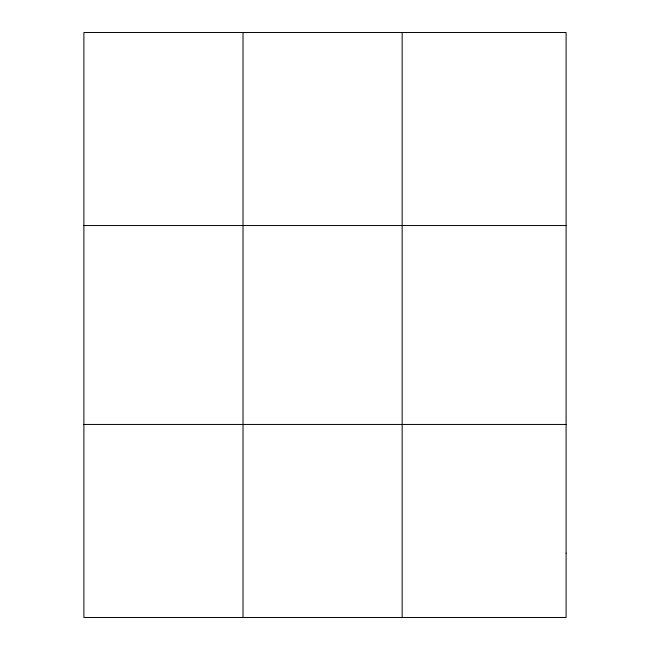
<?xml version="1.0" encoding="UTF-8"?>
<svg xmlns="http://www.w3.org/2000/svg" width="650" height="650" viewBox="0 0 650 650"><rect width="100%" height="100%" fill="white"/><g stroke="black" fill="none" stroke-linecap="round" stroke-linejoin="round"><path stroke-width="0.97" d="M243.027 617.5L243.027 32.5M402.155 617.5L402.155 32.5M83.899 225.55L566.101 225.55M83.899 424.45L566.101 424.45M566.101 553.15L566.101 617.5L83.899 617.5L83.899 32.5L566.101 32.5L566.101 553.15"/></g></svg>
